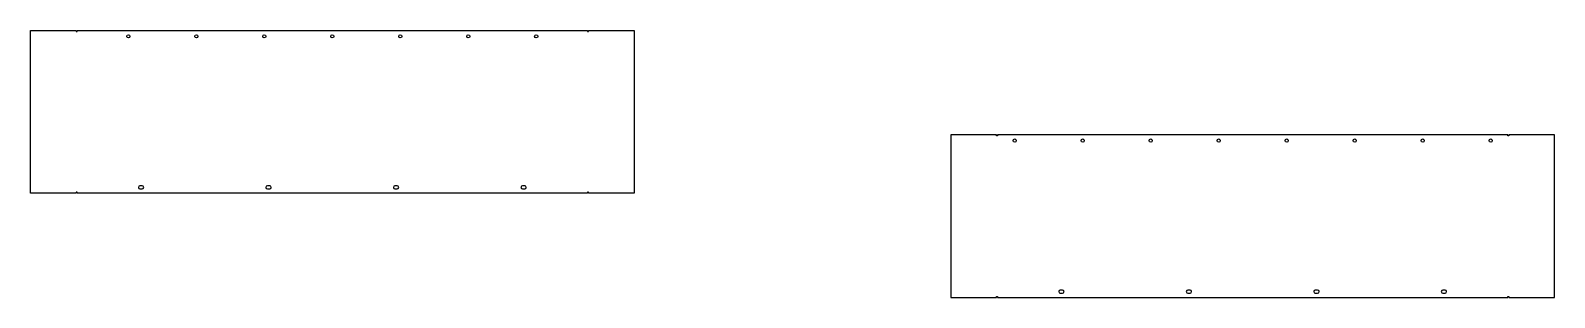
# Model space of a CAD drawing. Header units: millimetres. Extents: x -176 to 6335, y 368 to 1508.
import ezdxf

# ---------------------------------------------------------------- set-up
doc = ezdxf.new("R2010")
doc.units = ezdxf.units.MM

msp = doc.modelspace()

# ---------------------------------------------------------------- linework, layer by layer
msp.add_lwpolyline([(23.9, 1508.1), (2202.9, 1508.1), (2202.9, 1503.1), (2207.9, 1503.1), (2207.9, 1508.1), (2402.9, 1508.1), (2402.9, 813.1), (2207.9, 813.1), (2207.9, 818.1), (2202.9, 818.1), (2202.9, 813.1), (23.9, 813.1), (23.9, 818.1), (18.9, 818.1), (18.9, 813.1), (-176.1, 813.1), (-176.1, 1508.1), (18.9, 1508.1), (18.9, 1503.1), (23.9, 1503.1)], close=True)
for points in [[(6334.8, 367.7), (6334.8, 1062.7), (6139.8, 1062.7), (6139.8, 1057.7), (6134.8, 1057.7), (6134.8, 1062.7), (3955.8, 1062.7), (3955.8, 1057.7), (3950.8, 1057.7), (3950.8, 1062.7), (3755.8, 1062.7), (3755.8, 367.7), (3950.8, 367.7), (3950.8, 372.7), (3955.8, 372.7), (3955.8, 367.7)], [(3950.8, 367.7), (3950.8, 372.7), (3955.8, 372.7), (3955.8, 367.7), (6134.8, 367.7), (6134.8, 372.7), (6139.8, 372.7), (6139.8, 367.7), (6334.8, 367.7)]]:
    msp.add_lwpolyline(points)
for points in [[(301.2, 831.6, 1), (301.2, 844.6), (291.2, 844.6, 1), (291.2, 831.6)], [(846, 831.6, 1), (846, 844.6), (836, 844.6, 1), (836, 831.6)], [(1390.7, 831.6, 1), (1390.7, 844.6), (1380.7, 844.6, 1), (1380.7, 831.6)], [(1935.5, 831.6, 1), (1935.5, 844.6), (1925.5, 844.6, 1), (1925.5, 831.6)], [(4233.1, 386.2, 1), (4233.1, 399.2), (4223.1, 399.2, 1), (4223.1, 386.2)], [(4777.9, 386.2, 1), (4777.9, 399.2), (4767.9, 399.2, 1), (4767.9, 386.2)], [(5322.6, 386.2, 1), (5322.6, 399.2), (5312.6, 399.2, 1), (5312.6, 386.2)], [(5867.4, 386.2, 1), (5867.4, 399.2), (5857.4, 399.2, 1), (5857.4, 386.2)]]:
    msp.add_lwpolyline(points, format="xyb", close=True)
for centre in [(241.9, 1483.1), (532.4, 1483.1), (822.9, 1483.1), (1113.3, 1483.1), (1403.8, 1483.1), (1694.3, 1483.1), (1984.8, 1483.1), (4028.5, 1037.7), (4319, 1037.7), (4609.5, 1037.7), (4900, 1037.7), (5190.5, 1037.7), (5481, 1037.7), (5771.5, 1037.7), (6062, 1037.7)]:
    msp.add_circle(centre, 7)

doc.saveas('drawing.dxf')
